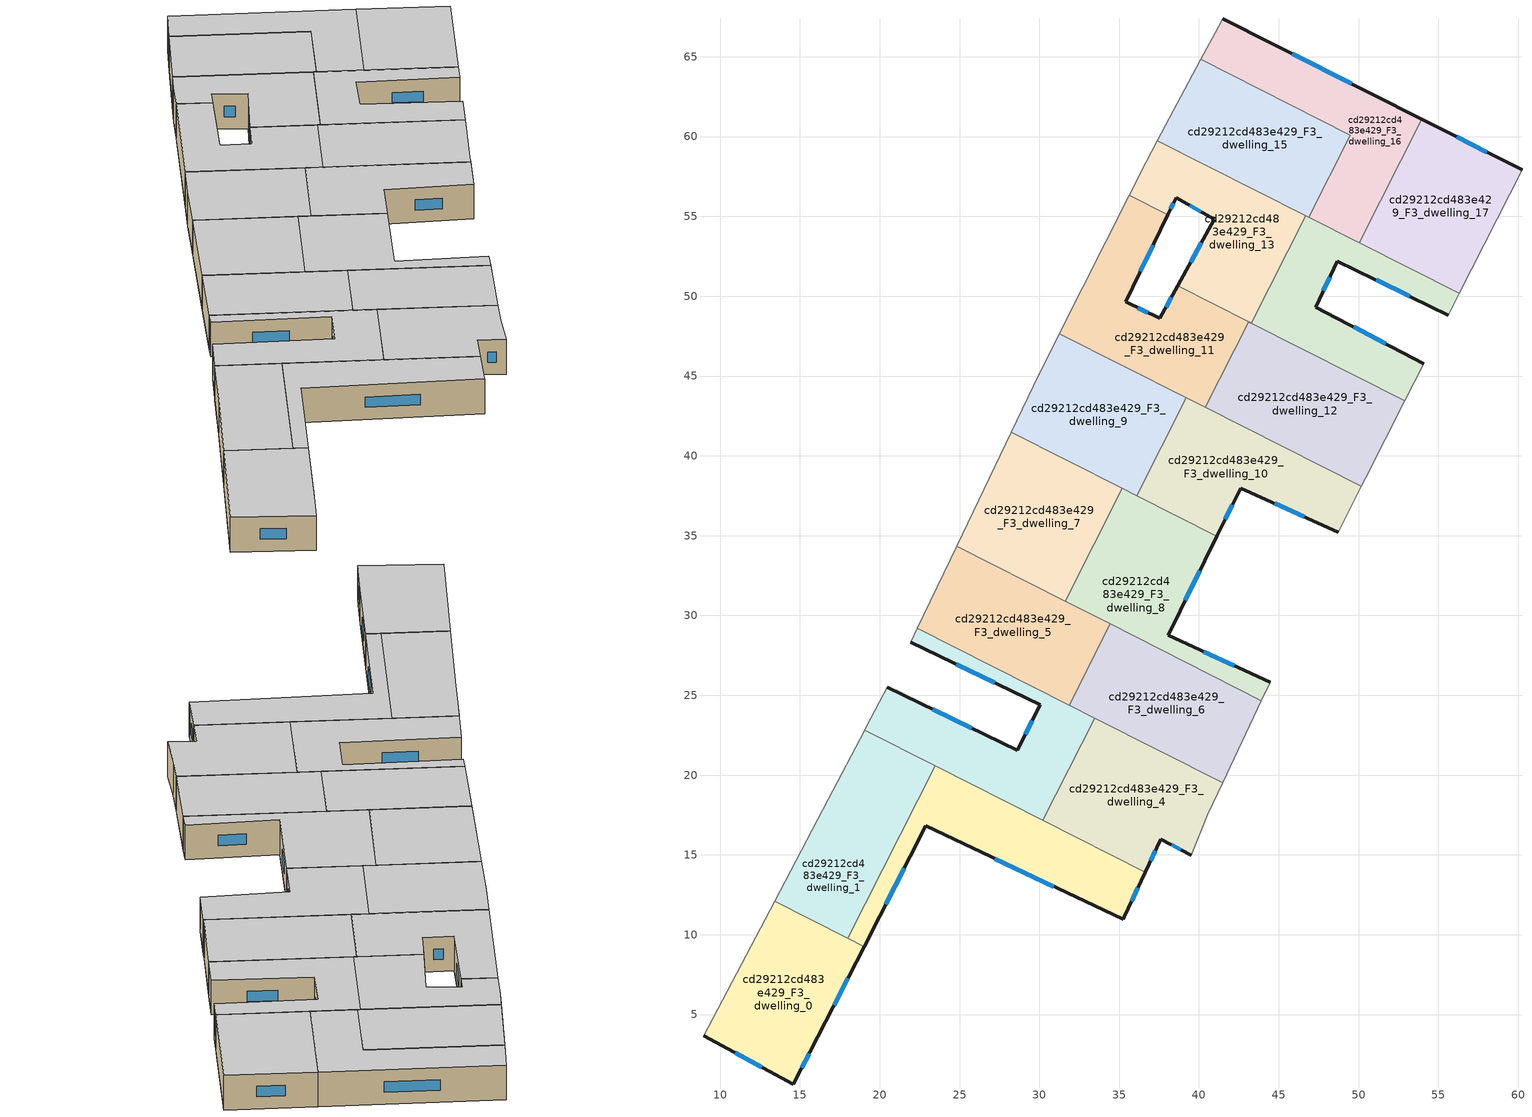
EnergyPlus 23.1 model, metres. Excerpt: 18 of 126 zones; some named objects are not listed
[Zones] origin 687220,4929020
cd29212cd483e429_F3_dwelling_0
 floor to cd29212cd483e429_F2_dwelling_0 (EU_floor_Construction): 19.02,9.26 16.12,3.6 14.59,0.63 8.96,3.66 13.42,12.1 z9
 wall outside (EU_wall_Construction): 8.96,3.66 14.59,0.63 16.12,3.6 19.02,9.26 z9:12
 wall adiabatic (EU_wall_Construction): 13.42,12.1 8.96,3.66 z9:12
 wall to cd29212cd483e429_F3_dwelling_1 (EU_wall_Construction): 18,9.78 13.42,12.1 z9:12
 wall to cd29212cd483e429_F3_dwelling_2 (EU_wall_Construction): 19.02,9.26 18,9.78 z9:12
 window (EU_Window_Construction): 17.14,5.59 18,7.28 / 15.13,1.68 15.59,2.56 / 10.94,2.6 12.62,1.7 z10.05:10.95
 ceiling to cd29212cd483e429_F4_dwelling_0 (EU_floor_Construction): 16.12,3.6 19.02,9.26 13.42,12.1 8.96,3.66 14.59,0.63 z12
cd29212cd483e429_F3_dwelling_1
 floor to cd29212cd483e429_F2_dwelling_1 (EU_floor_Construction): 23.47,20.58 18,9.78 13.42,12.1 16.78,18.48 19.05,22.82 z9
 wall adiabatic (EU_wall_Construction): 19.05,22.82 16.78,18.48 13.42,12.1 z9:12
 wall to cd29212cd483e429_F3_dwelling_2 (EU_wall_Construction): 18,9.78 23.47,20.58 z9:12
 wall to cd29212cd483e429_F3_dwelling_3 (EU_wall_Construction): 23.47,20.58 19.05,22.82 z9:12
 ceiling to cd29212cd483e429_F4_dwelling_1 (EU_floor_Construction): 18,9.78 23.47,20.58 19.05,22.82 16.78,18.48 13.42,12.1 z12
cd29212cd483e429_F3_dwelling_10
 floor to cd29212cd483e429_F2_dwelling_10 (EU_floor_Construction): 50.17,38.08 48.73,35.22 42.61,37.98 41.12,34.96 36.09,37.5 39.2,43.63 z9
 wall outside (EU_wall_Construction): 41.12,34.96 42.61,37.98 48.73,35.22 z9:12
 wall to cd29212cd483e429_F3_dwelling_9 (EU_wall_Construction): 39.2,43.63 36.09,37.5 z9:12
 wall adiabatic (EU_wall_Construction): 48.73,35.22 50.17,38.08 z9:12
 wall to cd29212cd483e429_F3_dwelling_8 (EU_wall_Construction): 36.09,37.5 41.12,34.96 z9:12
 wall to cd29212cd483e429_F3_dwelling_12 (EU_wall_Construction): 50.17,38.08 40.39,43.03 z9:12
 wall to cd29212cd483e429_F3_dwelling_11 (EU_wall_Construction): 40.39,43.03 39.2,43.63 z9:12
 window (EU_Window_Construction): 44.76,37.02 46.59,36.19 / 41.64,36.02 42.09,36.92 z10.05:10.95
 ceiling to cd29212cd483e429_F4_dwelling_10 (EU_floor_Construction): 48.73,35.22 50.17,38.08 39.2,43.63 36.09,37.5 41.12,34.96 42.61,37.98 z12
cd29212cd483e429_F3_dwelling_11
 floor to cd29212cd483e429_F2_dwelling_11 (EU_floor_Construction): 38.06,55.11 35.4,49.64 37.54,48.6 38.67,50.66 43.11,48.41 40.39,43.03 31.26,47.65 35.64,56.34 z9
 wall outside (EU_wall_Construction): 38.67,50.66 37.54,48.6 35.4,49.64 38.06,55.11 z9:12
 wall to cd29212cd483e429_F3_dwelling_13 (EU_wall_Construction): 38.06,55.11 35.64,56.34 / 43.11,48.41 38.67,50.66 z9:12
 wall to cd29212cd483e429_F3_dwelling_12 (EU_wall_Construction): 40.39,43.03 43.11,48.41 z9:12
 wall adiabatic (EU_wall_Construction): 35.64,56.34 31.26,47.65 z9:12
 wall to cd29212cd483e429_F3_dwelling_9 (EU_wall_Construction): 31.26,47.65 39.2,43.63 z9:12
 window (EU_Window_Construction): 36.33,51.56 37.13,53.2 / 36.79,48.97 36.15,49.28 / 38.28,49.94 37.94,49.32 z10.05:10.95
 ceiling to cd29212cd483e429_F4_dwelling_11 (EU_floor_Construction): 40.39,43.03 43.11,48.41 38.67,50.66 37.54,48.6 35.4,49.64 38.06,55.11 35.64,56.34 31.26,47.65 z12
cd29212cd483e429_F3_dwelling_12
 floor to cd29212cd483e429_F2_dwelling_12 (EU_floor_Construction): 52.89,43.45 50.45,38.64 50.17,38.08 40.39,43.03 43.11,48.41 z9
 wall adiabatic (EU_wall_Construction): 50.17,38.08 50.45,38.64 52.89,43.45 z9:12
 wall to cd29212cd483e429_F3_dwelling_14 (EU_wall_Construction): 52.89,43.45 43.28,48.32 z9:12
 wall to cd29212cd483e429_F3_dwelling_13 (EU_wall_Construction): 43.28,48.32 43.11,48.41 z9:12
 ceiling to cd29212cd483e429_F4_dwelling_12 (EU_floor_Construction): 50.45,38.64 52.89,43.45 43.11,48.41 40.39,43.03 50.17,38.08 z12
cd29212cd483e429_F3_dwelling_13
 floor to cd29212cd483e429_F2_dwelling_13 (EU_floor_Construction): 46.69,55.04 43.28,48.32 38.67,50.66 40.95,54.81 38.57,56.18 38.06,55.11 35.64,56.34 36.68,58.41 37.4,59.75 z9
 wall outside (EU_wall_Construction): 38.06,55.11 38.57,56.18 40.95,54.81 38.67,50.66 z9:12
 wall adiabatic (EU_wall_Construction): 37.4,59.75 36.68,58.41 35.64,56.34 z9:12
 wall to cd29212cd483e429_F3_dwelling_14 (EU_wall_Construction): 43.28,48.32 46.69,55.04 z9:12
 wall to cd29212cd483e429_F3_dwelling_15 (EU_wall_Construction): 46.69,55.04 37.4,59.75 z9:12
 window (EU_Window_Construction): 39.41,55.7 40.12,55.29 / 38.24,55.49 38.39,55.81 / 40.15,53.35 39.47,52.11 z10.05:10.95
 ceiling to cd29212cd483e429_F4_dwelling_13 (EU_floor_Construction): 43.28,48.32 46.69,55.04 37.4,59.75 36.68,58.41 35.64,56.34 38.06,55.11 38.57,56.18 40.95,54.81 38.67,50.66 z12
cd29212cd483e429_F3_dwelling_14
 floor to cd29212cd483e429_F2_dwelling_14 (EU_floor_Construction): 56.31,50.17 55.62,48.82 48.67,52.2 47.32,49.32 54.07,45.78 52.89,43.45 43.28,48.32 46.69,55.04 z9
 wall outside (EU_wall_Construction): 54.07,45.78 47.32,49.32 48.67,52.2 55.62,48.82 z9:12
 wall adiabatic (EU_wall_Construction): 55.62,48.82 56.31,50.17 / 52.89,43.45 54.07,45.78 z9:12
 wall to cd29212cd483e429_F3_dwelling_17 (EU_wall_Construction): 56.31,50.17 50.04,53.34 z9:12
 wall to cd29212cd483e429_F3_dwelling_16 (EU_wall_Construction): 50.04,53.35 46.88,54.95 z9:12
 wall to cd29212cd483e429_F3_dwelling_15 (EU_wall_Construction): 46.88,54.95 46.69,55.04 z9:12
 window (EU_Window_Construction): 51.11,51.02 53.19,50.01 / 47.8,50.33 48.2,51.19 / 51.71,47.02 49.69,48.08 z10.05:10.95
 ceiling to cd29212cd483e429_F4_dwelling_14 (EU_floor_Construction): 54.07,45.78 47.32,49.32 48.67,52.2 55.62,48.82 56.31,50.17 46.69,55.04 43.28,48.32 52.89,43.45 z12
cd29212cd483e429_F3_dwelling_15
 floor to cd29212cd483e429_F2_dwelling_15 (EU_floor_Construction): 49.49,60.09 46.88,54.95 37.4,59.75 40.12,64.84 z9
 wall to cd29212cd483e429_F3_dwelling_16 (EU_wall_Construction): 46.88,54.95 49.49,60.09 40.12,64.84 z9:12
 wall adiabatic (EU_wall_Construction): 40.12,64.84 37.4,59.75 z9:12
 ceiling to cd29212cd483e429_F4_dwelling_15 (EU_floor_Construction): 46.88,54.95 49.49,60.09 40.12,64.84 37.4,59.75 z12
cd29212cd483e429_F3_dwelling_16
 floor to cd29212cd483e429_F2_dwelling_16 (EU_floor_Construction): 53.96,61.09 50.04,53.34 46.88,54.95 49.49,60.09 40.12,64.84 41.01,66.51 41.47,67.38 z9
 wall outside (EU_wall_Construction): 53.96,61.09 41.47,67.38 z9:12
 wall adiabatic (EU_wall_Construction): 41.47,67.38 41.01,66.51 40.12,64.84 z9:12
 wall to cd29212cd483e429_F3_dwelling_17 (EU_wall_Construction): 50.04,53.34 53.96,61.09 z9:12
 window (EU_Window_Construction): 49.58,63.29 45.85,65.17 z10.05:10.95
 ceiling to cd29212cd483e429_F4_dwelling_16 (EU_floor_Construction): 50.04,53.34 53.96,61.09 41.47,67.38 41.01,66.51 40.12,64.84 49.49,60.09 46.88,54.95 z12
cd29212cd483e429_F3_dwelling_17
 floor to cd29212cd483e429_F2_dwelling_17 (EU_floor_Construction): 60.23,57.92 56.31,50.17 50.04,53.34 53.96,61.09 z9
 wall outside (EU_wall_Construction): 60.23,57.92 53.96,61.09 z9:12
 wall adiabatic (EU_wall_Construction): 56.31,50.17 60.23,57.92 z9:12
 window (EU_Window_Construction): 58.03,59.03 56.16,59.98 z10.05:10.95
 ceiling to cd29212cd483e429_F4_dwelling_17 (EU_floor_Construction): 56.31,50.17 60.23,57.92 53.96,61.09 50.04,53.34 z12
cd29212cd483e429_F3_dwelling_2
 floor to cd29212cd483e429_F2_dwelling_2 (EU_floor_Construction): 36.64,13.91 35.32,11.12 35.25,10.97 22.88,16.81 19.02,9.26 18,9.78 23.47,20.58 z9
 wall outside (EU_wall_Construction): 19.02,9.26 22.88,16.81 35.25,10.97 35.32,11.12 36.64,13.91 z9:12
 wall to cd29212cd483e429_F3_dwelling_4 (EU_wall_Construction): 36.64,13.91 30.22,17.16 z9:12
 wall to cd29212cd483e429_F3_dwelling_3 (EU_wall_Construction): 30.22,17.16 23.47,20.58 z9:12
 window (EU_Window_Construction): 27.22,14.77 30.92,13.02 / 20.37,11.91 21.53,14.17 / 35.79,12.1 36.18,12.93 z10.05:10.95
 ceiling to cd29212cd483e429_F4_dwelling_2 (EU_floor_Construction): 35.25,10.97 35.32,11.12 36.64,13.91 23.47,20.58 18,9.78 19.02,9.26 22.88,16.81 z12
cd29212cd483e429_F3_dwelling_3
 floor to cd29212cd483e429_F2_dwelling_3 (EU_floor_Construction): 33.47,23.57 30.22,17.16 19.05,22.82 19.19,23.08 20.46,25.49 20.47,25.51 28.61,21.56 30.04,24.4 21.94,28.32 22.36,29.2 z9
 wall outside (EU_wall_Construction): 21.94,28.32 30.04,24.4 28.61,21.56 20.47,25.51 z9:12
 wall adiabatic (EU_wall_Construction): 20.47,25.51 20.46,25.49 19.19,23.08 19.05,22.82 / 22.36,29.2 21.94,28.32 z9:12
 wall to cd29212cd483e429_F3_dwelling_4 (EU_wall_Construction): 30.22,17.16 33.47,23.57 z9:12
 wall to cd29212cd483e429_F3_dwelling_5 (EU_wall_Construction): 31.86,24.39 22.36,29.2 z9:12
 wall to cd29212cd483e429_F3_dwelling_6 (EU_wall_Construction): 33.47,23.57 31.86,24.39 z9:12
 window (EU_Window_Construction): 25.76,22.95 23.33,24.13 / 29.54,23.41 29.12,22.56 / 24.78,26.95 27.2,25.78 z10.05:10.95
 ceiling to cd29212cd483e429_F4_dwelling_3 (EU_floor_Construction): 30.22,17.16 33.47,23.57 22.36,29.2 21.94,28.32 30.04,24.4 28.61,21.56 20.47,25.51 20.46,25.49 19.19,23.08 19.05,22.82 z12
cd29212cd483e429_F3_dwelling_4
 floor to cd29212cd483e429_F2_dwelling_4 (EU_floor_Construction): 41.48,19.52 40.55,17.54 39.52,14.98 37.61,15.97 36.64,13.91 30.22,17.16 33.47,23.57 z9
 wall outside (EU_wall_Construction): 36.64,13.91 37.61,15.97 39.52,14.98 z9:12
 wall adiabatic (EU_wall_Construction): 39.52,14.98 40.55,17.54 41.48,19.52 z9:12
 wall to cd29212cd483e429_F3_dwelling_6 (EU_wall_Construction): 41.48,19.52 33.47,23.57 z9:12
 window (EU_Window_Construction): 38.28,15.63 38.85,15.33 / 36.98,14.63 37.27,15.25 z10.05:10.95
 ceiling to cd29212cd483e429_F4_dwelling_4 (EU_floor_Construction): 39.52,14.98 40.55,17.54 41.48,19.52 33.47,23.57 30.22,17.16 36.64,13.91 37.61,15.97 z12
cd29212cd483e429_F3_dwelling_5
 floor to cd29212cd483e429_F2_dwelling_5 (EU_floor_Construction): 34.43,29.47 31.86,24.39 22.36,29.2 24.82,34.34 z9
 wall to cd29212cd483e429_F3_dwelling_6 (EU_wall_Construction): 31.86,24.39 34.43,29.47 z9:12
 wall adiabatic (EU_wall_Construction): 24.82,34.34 22.36,29.2 z9:12
 wall to cd29212cd483e429_F3_dwelling_7 (EU_wall_Construction): 31.62,30.89 24.82,34.34 z9:12
 wall to cd29212cd483e429_F3_dwelling_8 (EU_wall_Construction): 34.43,29.47 31.62,30.89 z9:12
 ceiling to cd29212cd483e429_F4_dwelling_5 (EU_floor_Construction): 31.86,24.39 34.43,29.47 24.82,34.34 22.36,29.2 z12
cd29212cd483e429_F3_dwelling_6
 floor to cd29212cd483e429_F2_dwelling_6 (EU_floor_Construction): 43.92,24.67 41.48,19.52 31.86,24.39 34.43,29.47 z9
 wall adiabatic (EU_wall_Construction): 41.48,19.52 43.92,24.67 z9:12
 wall to cd29212cd483e429_F3_dwelling_8 (EU_wall_Construction): 43.92,24.67 34.43,29.47 z9:12
 ceiling to cd29212cd483e429_F4_dwelling_6 (EU_floor_Construction): 41.48,19.52 43.92,24.67 34.43,29.47 31.86,24.39 z12
cd29212cd483e429_F3_dwelling_7
 floor to cd29212cd483e429_F2_dwelling_7 (EU_floor_Construction): 35.19,37.96 31.62,30.89 24.82,34.34 28.24,41.48 z9
 wall to cd29212cd483e429_F3_dwelling_8 (EU_wall_Construction): 31.62,30.89 35.19,37.96 z9:12
 wall adiabatic (EU_wall_Construction): 28.24,41.48 24.82,34.34 z9:12
 wall to cd29212cd483e429_F3_dwelling_9 (EU_wall_Construction): 35.19,37.96 28.24,41.48 z9:12
 ceiling to cd29212cd483e429_F4_dwelling_7 (EU_floor_Construction): 31.62,30.89 35.19,37.96 28.24,41.48 24.82,34.34 z12
cd29212cd483e429_F3_dwelling_8
 floor to cd29212cd483e429_F2_dwelling_8 (EU_floor_Construction): 41.12,34.96 38.06,28.77 44.46,25.83 43.92,24.67 31.62,30.89 35.19,37.96 z9
 wall outside (EU_wall_Construction): 44.46,25.83 38.06,28.77 41.12,34.96 z9:12
 wall adiabatic (EU_wall_Construction): 43.92,24.67 44.46,25.83 z9:12
 wall to cd29212cd483e429_F3_dwelling_9 (EU_wall_Construction): 36.09,37.5 35.19,37.96 z9:12
 window (EU_Window_Construction): 39.13,30.94 40.05,32.79 / 42.22,26.86 40.31,27.74 z10.05:10.95
 ceiling to cd29212cd483e429_F4_dwelling_8 (EU_floor_Construction): 43.92,24.67 44.46,25.83 38.06,28.77 41.12,34.96 35.19,37.96 31.62,30.89 z12
cd29212cd483e429_F3_dwelling_9
 floor to cd29212cd483e429_F2_dwelling_9 (EU_floor_Construction): 39.2,43.63 36.09,37.5 28.24,41.48 29.97,45.08 29.98,45.12 31.26,47.65 z9
 wall adiabatic (EU_wall_Construction): 31.26,47.65 29.98,45.12 29.97,45.08 28.24,41.48 z9:12
 ceiling to cd29212cd483e429_F4_dwelling_9 (EU_floor_Construction): 36.09,37.5 39.2,43.63 31.26,47.65 29.98,45.12 29.97,45.08 28.24,41.48 z12
[Building]
EU S2 Campaign: North Axis=0; Terrain=City; Solar Distribution=FullExterior
[Site:Location]
Bologna: Latitude=44.5; Longitude=11.25; Time Zone=1; Elevation=37
[SizingPeriod:WeatherFileDays]
AnnualSizingPeriod: Begin Month=1; Begin Day of Month=1; End Month=12; End Day of Month=31; Day of Week for Start Day=Monday; Use Weather File Daylight Saving Period=No; Use Weather File Rain and Snow Indicators=No
[MATERIAL]
EU_InternalMass_Material: Roughness=MediumRough; Thickness=0.1; Conductivity=1; Density=1800; Specific Heat=900; Thermal Absorptance=0.9; Solar Absorptance=0.7; Visible Absorptance=0.7
[MATERIAL:NOMASS] Roughness=MediumRough; Thermal Absorptance=0.9; Solar Absorptance=0.7; Visible Absorptance=0.7
Name | Thermal Resistance
EU_wall_NoMass | 0.890213
EU_floor_NoMass | 0.79516
[WINDOWMATERIAL:SIMPLEGLAZINGSYSTEM]
EU_Window_SimpleGlazing: UFactor=4.49146; Solar Heat Gain Coefficient=0.85; Visible Transmittance=0.85
[CONSTRUCTION]
EU_wall_Construction: EU_wall_NoMass
EU_floor_Construction: EU_floor_NoMass
EU_Window_Construction: EU_Window_SimpleGlazing
EU_InternalMass_Construction: EU_InternalMass_Material
[ZONE] Type=1; Multiplier=1; Ceiling Height=autocalculate; Floor Area=autocalculate; Part of Total Floor Area=Yes
Name | Volume
cd29212cd483e429_F3_dwelling_0; cd29212cd483e429_F3_dwelling_16 | 182.966
cd29212cd483e429_F3_dwelling_1 | 182.969
cd29212cd483e429_F3_dwelling_10 | 182.99
cd29212cd483e429_F3_dwelling_11 | 198.152
cd29212cd483e429_F3_dwelling_12 | 198.146
cd29212cd483e429_F3_dwelling_13; cd29212cd483e429_F3_dwelling_14 | 167.782
cd29212cd483e429_F3_dwelling_15; cd29212cd483e429_F3_dwelling_2; cd29212cd483e429_F3_dwelling_6 | 182.944
cd29212cd483e429_F3_dwelling_17 | 182.967
cd29212cd483e429_F3_dwelling_3 | 182.971
cd29212cd483e429_F3_dwelling_4 | 182.976
cd29212cd483e429_F3_dwelling_5 | 182.929
cd29212cd483e429_F3_dwelling_7 | 182.968
cd29212cd483e429_F3_dwelling_8 | 182.956
cd29212cd483e429_F3_dwelling_9 | 182.978
[INTERNALMASS] Construction=EU_InternalMass_Construction
Name | Zone or ZoneList | Surface Area
cd29212cd483e429_F3_dwelling_0_EU_InternalMass | cd29212cd483e429_F3_dwelling_0 | 60.9888
cd29212cd483e429_F3_dwelling_1_EU_InternalMass | cd29212cd483e429_F3_dwelling_1 | 60.9896
cd29212cd483e429_F3_dwelling_2_EU_InternalMass | cd29212cd483e429_F3_dwelling_2 | 60.9811
cd29212cd483e429_F3_dwelling_3_EU_InternalMass | cd29212cd483e429_F3_dwelling_3 | 60.9954
cd29212cd483e429_F3_dwelling_4_EU_InternalMass | cd29212cd483e429_F3_dwelling_4 | 60.9917
cd29212cd483e429_F3_dwelling_5_EU_InternalMass | cd29212cd483e429_F3_dwelling_5 | 60.9764
cd29212cd483e429_F3_dwelling_6_EU_InternalMass | cd29212cd483e429_F3_dwelling_6 | 60.9809
cd29212cd483e429_F3_dwelling_7_EU_InternalMass | cd29212cd483e429_F3_dwelling_7 | 60.9885
cd29212cd483e429_F3_dwelling_8_EU_InternalMass | cd29212cd483e429_F3_dwelling_8 | 60.986
cd29212cd483e429_F3_dwelling_9_EU_InternalMass | cd29212cd483e429_F3_dwelling_9 | 60.9933
cd29212cd483e429_F3_dwelling_10_EU_InternalMass | cd29212cd483e429_F3_dwelling_10 | 60.9966
cd29212cd483e429_F3_dwelling_11_EU_InternalMass | cd29212cd483e429_F3_dwelling_11 | 66.0517
cd29212cd483e429_F3_dwelling_12_EU_InternalMass | cd29212cd483e429_F3_dwelling_12 | 66.0498
cd29212cd483e429_F3_dwelling_13_EU_InternalMass | cd29212cd483e429_F3_dwelling_13 | 55.9277
cd29212cd483e429_F3_dwelling_14_EU_InternalMass | cd29212cd483e429_F3_dwelling_14 | 55.9274
cd29212cd483e429_F3_dwelling_15_EU_InternalMass | cd29212cd483e429_F3_dwelling_15 | 60.9818
cd29212cd483e429_F3_dwelling_16_EU_InternalMass | cd29212cd483e429_F3_dwelling_16 | 60.9886
cd29212cd483e429_F3_dwelling_17_EU_InternalMass | cd29212cd483e429_F3_dwelling_17 | 60.9881
[OTHEREQUIPMENT] Fuel Type=Electricity; Design Level Calculation Method=Watts/Area; Power per Zone Floor Area=1; Fraction Latent=0; Fraction Radiant=0; Fraction Lost=0; Carbon Dioxide Generation Rate=0; EndUse Subcategory=EU_Step8_InternalGains
Name | Zone or ZoneList or Space or SpaceList | Schedule
EU_Step8_InternalGain_cd29212cd483e429_F3_dwelling_0_f000 | cd29212cd483e429_F3_dwelling_0 | EU_Step8_GainSchedule_cd29212cd483e429_F3_dwelling_0_f000
EU_Step8_InternalGain_cd29212cd483e429_F3_dwelling_1_f000 | cd29212cd483e429_F3_dwelling_1 | EU_Step8_GainSchedule_cd29212cd483e429_F3_dwelling_1_f000
EU_Step8_InternalGain_cd29212cd483e429_F3_dwelling_2_f000 | cd29212cd483e429_F3_dwelling_2 | EU_Step8_GainSchedule_cd29212cd483e429_F3_dwelling_2_f000
EU_Step8_InternalGain_cd29212cd483e429_F3_dwelling_3_f000 | cd29212cd483e429_F3_dwelling_3 | EU_Step8_GainSchedule_cd29212cd483e429_F3_dwelling_3_f000
EU_Step8_InternalGain_cd29212cd483e429_F3_dwelling_4_f000 | cd29212cd483e429_F3_dwelling_4 | EU_Step8_GainSchedule_cd29212cd483e429_F3_dwelling_4_f000
EU_Step8_InternalGain_cd29212cd483e429_F3_dwelling_5_f000 | cd29212cd483e429_F3_dwelling_5 | EU_Step8_GainSchedule_cd29212cd483e429_F3_dwelling_5_f000
EU_Step8_InternalGain_cd29212cd483e429_F3_dwelling_6_f000 | cd29212cd483e429_F3_dwelling_6 | EU_Step8_GainSchedule_cd29212cd483e429_F3_dwelling_6_f000
EU_Step8_InternalGain_cd29212cd483e429_F3_dwelling_7_f000 | cd29212cd483e429_F3_dwelling_7 | EU_Step8_GainSchedule_cd29212cd483e429_F3_dwelling_7_f000
EU_Step8_InternalGain_cd29212cd483e429_F3_dwelling_8_f000 | cd29212cd483e429_F3_dwelling_8 | EU_Step8_GainSchedule_cd29212cd483e429_F3_dwelling_8_f000
EU_Step8_InternalGain_cd29212cd483e429_F3_dwelling_9_f000 | cd29212cd483e429_F3_dwelling_9 | EU_Step8_GainSchedule_cd29212cd483e429_F3_dwelling_9_f000
EU_Step8_InternalGain_cd29212cd483e429_F3_dwelling_10_f000 | cd29212cd483e429_F3_dwelling_10 | EU_Step8_GainSchedule_cd29212cd483e429_F3_dwelling_10_f000
EU_Step8_InternalGain_cd29212cd483e429_F3_dwelling_11_f000 | cd29212cd483e429_F3_dwelling_11 | EU_Step8_GainSchedule_cd29212cd483e429_F3_dwelling_11_f000
EU_Step8_InternalGain_cd29212cd483e429_F3_dwelling_12_f000 | cd29212cd483e429_F3_dwelling_12 | EU_Step8_GainSchedule_cd29212cd483e429_F3_dwelling_12_f000
EU_Step8_InternalGain_cd29212cd483e429_F3_dwelling_13_f000 | cd29212cd483e429_F3_dwelling_13 | EU_Step8_GainSchedule_cd29212cd483e429_F3_dwelling_13_f000
EU_Step8_InternalGain_cd29212cd483e429_F3_dwelling_14_f000 | cd29212cd483e429_F3_dwelling_14 | EU_Step8_GainSchedule_cd29212cd483e429_F3_dwelling_14_f000
EU_Step8_InternalGain_cd29212cd483e429_F3_dwelling_15_f000 | cd29212cd483e429_F3_dwelling_15 | EU_Step8_GainSchedule_cd29212cd483e429_F3_dwelling_15_f000
EU_Step8_InternalGain_cd29212cd483e429_F3_dwelling_16_f000 | cd29212cd483e429_F3_dwelling_16 | EU_Step8_GainSchedule_cd29212cd483e429_F3_dwelling_16_f000
EU_Step8_InternalGain_cd29212cd483e429_F3_dwelling_17_f000 | cd29212cd483e429_F3_dwelling_17 | EU_Step8_GainSchedule_cd29212cd483e429_F3_dwelling_17_f000
[ZONEVENTILATION:DESIGNFLOWRATE] Schedule=EU_AlwaysOn; Design Flow Rate Calculation Method=AirChanges/Hour; Air Changes per Hour=0.718634; Ventilation Type=Natural; Fan Pressure Rise=0; Fan Total Efficiency=1; Constant Term Coefficient=1; Temperature Term Coefficient=0; Velocity Term Coefficient=0; Velocity Squared Term Coefficient=0; Minimum Indoor Temperature=-100; Maximum Indoor Temperature=100; Delta Temperature=-100; Minimum Outdoor Temperature=-100; Maximum Outdoor Temperature=100; Maximum Wind Speed=40
Name | Zone or ZoneList or Space or SpaceList
EU_ConstantAir_cd29212cd483e429_F3_dwelling_0 | cd29212cd483e429_F3_dwelling_0
EU_ConstantAir_cd29212cd483e429_F3_dwelling_1 | cd29212cd483e429_F3_dwelling_1
EU_ConstantAir_cd29212cd483e429_F3_dwelling_2 | cd29212cd483e429_F3_dwelling_2
EU_ConstantAir_cd29212cd483e429_F3_dwelling_3 | cd29212cd483e429_F3_dwelling_3
EU_ConstantAir_cd29212cd483e429_F3_dwelling_4 | cd29212cd483e429_F3_dwelling_4
EU_ConstantAir_cd29212cd483e429_F3_dwelling_5 | cd29212cd483e429_F3_dwelling_5
EU_ConstantAir_cd29212cd483e429_F3_dwelling_6 | cd29212cd483e429_F3_dwelling_6
EU_ConstantAir_cd29212cd483e429_F3_dwelling_7 | cd29212cd483e429_F3_dwelling_7
EU_ConstantAir_cd29212cd483e429_F3_dwelling_8 | cd29212cd483e429_F3_dwelling_8
EU_ConstantAir_cd29212cd483e429_F3_dwelling_9 | cd29212cd483e429_F3_dwelling_9
EU_ConstantAir_cd29212cd483e429_F3_dwelling_10 | cd29212cd483e429_F3_dwelling_10
EU_ConstantAir_cd29212cd483e429_F3_dwelling_11 | cd29212cd483e429_F3_dwelling_11
EU_ConstantAir_cd29212cd483e429_F3_dwelling_12 | cd29212cd483e429_F3_dwelling_12
EU_ConstantAir_cd29212cd483e429_F3_dwelling_13 | cd29212cd483e429_F3_dwelling_13
EU_ConstantAir_cd29212cd483e429_F3_dwelling_14 | cd29212cd483e429_F3_dwelling_14
EU_ConstantAir_cd29212cd483e429_F3_dwelling_15 | cd29212cd483e429_F3_dwelling_15
EU_ConstantAir_cd29212cd483e429_F3_dwelling_16 | cd29212cd483e429_F3_dwelling_16
EU_ConstantAir_cd29212cd483e429_F3_dwelling_17 | cd29212cd483e429_F3_dwelling_17
[HVACTEMPLATE:ZONE:IDEALLOADSAIRSYSTEM] System Availability Schedule=EU_AlwaysOn; Maximum Heating Supply Air Temperature=50; Minimum Cooling Supply Air Temperature=13; Maximum Heating Supply Air Humidity Ratio=0.0156; Minimum Cooling Supply Air Humidity Ratio=0.0077; Heating Limit=NoLimit; Cooling Limit=NoLimit; Heating Availability Schedule=EU_AlwaysOn; Cooling Availability Schedule=EU_CoolingOff; Dehumidification Control Type=ConstantSensibleHeatRatio; Cooling Sensible Heat Ratio=0.7; Dehumidification Setpoint=60; Humidification Control Type=None; Humidification Setpoint=30; Outdoor Air Method=None; Outdoor Air Flow Rate per Person=0.00944; Outdoor Air Flow Rate per Zone Floor Area=0; Outdoor Air Flow Rate per Zone=0; Demand Controlled Ventilation Type=None; Outdoor Air Economizer Type=NoEconomizer; Heat Recovery Type=None; Sensible Heat Recovery Effectiveness=0.7; Latent Heat Recovery Effectiveness=0.65
Name | Template Thermostat
cd29212cd483e429_F3_dwelling_0 | EU_HeatOnly_cd29212cd483e429_F3_dwelling_0
cd29212cd483e429_F3_dwelling_1 | EU_HeatOnly_cd29212cd483e429_F3_dwelling_1
cd29212cd483e429_F3_dwelling_2 | EU_HeatOnly_cd29212cd483e429_F3_dwelling_2
cd29212cd483e429_F3_dwelling_3 | EU_HeatOnly_cd29212cd483e429_F3_dwelling_3
cd29212cd483e429_F3_dwelling_4 | EU_HeatOnly_cd29212cd483e429_F3_dwelling_4
cd29212cd483e429_F3_dwelling_5 | EU_HeatOnly_cd29212cd483e429_F3_dwelling_5
cd29212cd483e429_F3_dwelling_6 | EU_HeatOnly_cd29212cd483e429_F3_dwelling_6
cd29212cd483e429_F3_dwelling_7 | EU_HeatOnly_cd29212cd483e429_F3_dwelling_7
cd29212cd483e429_F3_dwelling_8 | EU_HeatOnly_cd29212cd483e429_F3_dwelling_8
cd29212cd483e429_F3_dwelling_9 | EU_HeatOnly_cd29212cd483e429_F3_dwelling_9
cd29212cd483e429_F3_dwelling_10 | EU_HeatOnly_cd29212cd483e429_F3_dwelling_10
cd29212cd483e429_F3_dwelling_11 | EU_HeatOnly_cd29212cd483e429_F3_dwelling_11
cd29212cd483e429_F3_dwelling_12 | EU_HeatOnly_cd29212cd483e429_F3_dwelling_12
cd29212cd483e429_F3_dwelling_13 | EU_HeatOnly_cd29212cd483e429_F3_dwelling_13
cd29212cd483e429_F3_dwelling_14 | EU_HeatOnly_cd29212cd483e429_F3_dwelling_14
cd29212cd483e429_F3_dwelling_15 | EU_HeatOnly_cd29212cd483e429_F3_dwelling_15
cd29212cd483e429_F3_dwelling_16 | EU_HeatOnly_cd29212cd483e429_F3_dwelling_16
cd29212cd483e429_F3_dwelling_17 | EU_HeatOnly_cd29212cd483e429_F3_dwelling_17
[SIZING:ZONE] Zone Cooling Design Supply Air Temperature Input Method=SupplyAirTemperature; Zone Cooling Design Supply Air Temperature=13; Zone Heating Design Supply Air Temperature Input Method=SupplyAirTemperature; Zone Heating Design Supply Air Temperature=50; Zone Cooling Design Supply Air Humidity Ratio=0.008; Zone Heating Design Supply Air Humidity Ratio=0.008; Cooling Design Air Flow Method=DesignDay; Cooling Design Air Flow Rate=0; Cooling Minimum Air Flow per Zone Floor Area=0.000762; Cooling Minimum Air Flow=0; Cooling Minimum Air Flow Fraction=0.2; Heating Design Air Flow Method=DesignDay; Heating Design Air Flow Rate=0; Heating Maximum Air Flow per Zone Floor Area=0.002032; Heating Maximum Air Flow=0.141576; Heating Maximum Air Flow Fraction=0.3; Account for Dedicated Outdoor Air System=No; Dedicated Outdoor Air System Control Strategy=NeutralSupplyAir; Dedicated Outdoor Air Low Setpoint Temperature for Design=autosize; Dedicated Outdoor Air High Setpoint Temperature for Design=autosize; Zone Load Sizing Method=Sensible Load Only No Latent Load; Zone Latent Cooling Design Supply Air Humidity Ratio Input Method=HumidityRatioDifference; Zone Cooling Design Supply Air Humidity Ratio Difference=0.005; Zone Latent Heating Design Supply Air Humidity Ratio Input Method=HumidityRatioDifference; Zone Humidification Design Supply Air Humidity Ratio Difference=0.005
cd29212cd483e429_F3_dwelling_0; cd29212cd483e429_F3_dwelling_1; cd29212cd483e429_F3_dwelling_2; cd29212cd483e429_F3_dwelling_3; cd29212cd483e429_F3_dwelling_4; cd29212cd483e429_F3_dwelling_5; cd29212cd483e429_F3_dwelling_6; cd29212cd483e429_F3_dwelling_7; cd29212cd483e429_F3_dwelling_8; cd29212cd483e429_F3_dwelling_9; cd29212cd483e429_F3_dwelling_10; cd29212cd483e429_F3_dwelling_11; cd29212cd483e429_F3_dwelling_12; cd29212cd483e429_F3_dwelling_13; cd29212cd483e429_F3_dwelling_14; cd29212cd483e429_F3_dwelling_15; cd29212cd483e429_F3_dwelling_16; cd29212cd483e429_F3_dwelling_17
[SCHEDULE:CONSTANT]
Name | Hourly Value
EU_AlwaysOn | 1
EU_CoolingOff | 0
[SCHEDULE:FILE] Column Number=1; Rows to Skip at Top=0; Number of Hours of Data=8760; Column Separator=Comma; Interpolate to Timestep=No; Minutes per Item=60; Adjust Schedule for Daylight Savings=Yes
Name | File
EU_Step8_GainSchedule_cd29212cd483e429_F3_dwelling_0_f000 | ../../schedules/cd29212cd483e429/cd29212cd483e429_F3_dwelling_0_f000_gain.csv
EU_Step8_GainSchedule_cd29212cd483e429_F3_dwelling_1_f000 | ../../schedules/cd29212cd483e429/cd29212cd483e429_F3_dwelling_1_f000_gain.csv
EU_Step8_GainSchedule_cd29212cd483e429_F3_dwelling_2_f000 | ../../schedules/cd29212cd483e429/cd29212cd483e429_F3_dwelling_2_f000_gain.csv
EU_Step8_GainSchedule_cd29212cd483e429_F3_dwelling_3_f000 | ../../schedules/cd29212cd483e429/cd29212cd483e429_F3_dwelling_3_f000_gain.csv
EU_Step8_GainSchedule_cd29212cd483e429_F3_dwelling_4_f000 | ../../schedules/cd29212cd483e429/cd29212cd483e429_F3_dwelling_4_f000_gain.csv
EU_Step8_GainSchedule_cd29212cd483e429_F3_dwelling_5_f000 | ../../schedules/cd29212cd483e429/cd29212cd483e429_F3_dwelling_5_f000_gain.csv
EU_Step8_GainSchedule_cd29212cd483e429_F3_dwelling_6_f000 | ../../schedules/cd29212cd483e429/cd29212cd483e429_F3_dwelling_6_f000_gain.csv
EU_Step8_GainSchedule_cd29212cd483e429_F3_dwelling_7_f000 | ../../schedules/cd29212cd483e429/cd29212cd483e429_F3_dwelling_7_f000_gain.csv
EU_Step8_GainSchedule_cd29212cd483e429_F3_dwelling_8_f000 | ../../schedules/cd29212cd483e429/cd29212cd483e429_F3_dwelling_8_f000_gain.csv
EU_Step8_GainSchedule_cd29212cd483e429_F3_dwelling_9_f000 | ../../schedules/cd29212cd483e429/cd29212cd483e429_F3_dwelling_9_f000_gain.csv
EU_Step8_GainSchedule_cd29212cd483e429_F3_dwelling_10_f000 | ../../schedules/cd29212cd483e429/cd29212cd483e429_F3_dwelling_10_f000_gain.csv
EU_Step8_GainSchedule_cd29212cd483e429_F3_dwelling_11_f000 | ../../schedules/cd29212cd483e429/cd29212cd483e429_F3_dwelling_11_f000_gain.csv
EU_Step8_GainSchedule_cd29212cd483e429_F3_dwelling_12_f000 | ../../schedules/cd29212cd483e429/cd29212cd483e429_F3_dwelling_12_f000_gain.csv
EU_Step8_GainSchedule_cd29212cd483e429_F3_dwelling_13_f000 | ../../schedules/cd29212cd483e429/cd29212cd483e429_F3_dwelling_13_f000_gain.csv
EU_Step8_GainSchedule_cd29212cd483e429_F3_dwelling_14_f000 | ../../schedules/cd29212cd483e429/cd29212cd483e429_F3_dwelling_14_f000_gain.csv
EU_Step8_GainSchedule_cd29212cd483e429_F3_dwelling_15_f000 | ../../schedules/cd29212cd483e429/cd29212cd483e429_F3_dwelling_15_f000_gain.csv
EU_Step8_GainSchedule_cd29212cd483e429_F3_dwelling_16_f000 | ../../schedules/cd29212cd483e429/cd29212cd483e429_F3_dwelling_16_f000_gain.csv
EU_Step8_GainSchedule_cd29212cd483e429_F3_dwelling_17_f000 | ../../schedules/cd29212cd483e429/cd29212cd483e429_F3_dwelling_17_f000_gain.csv
